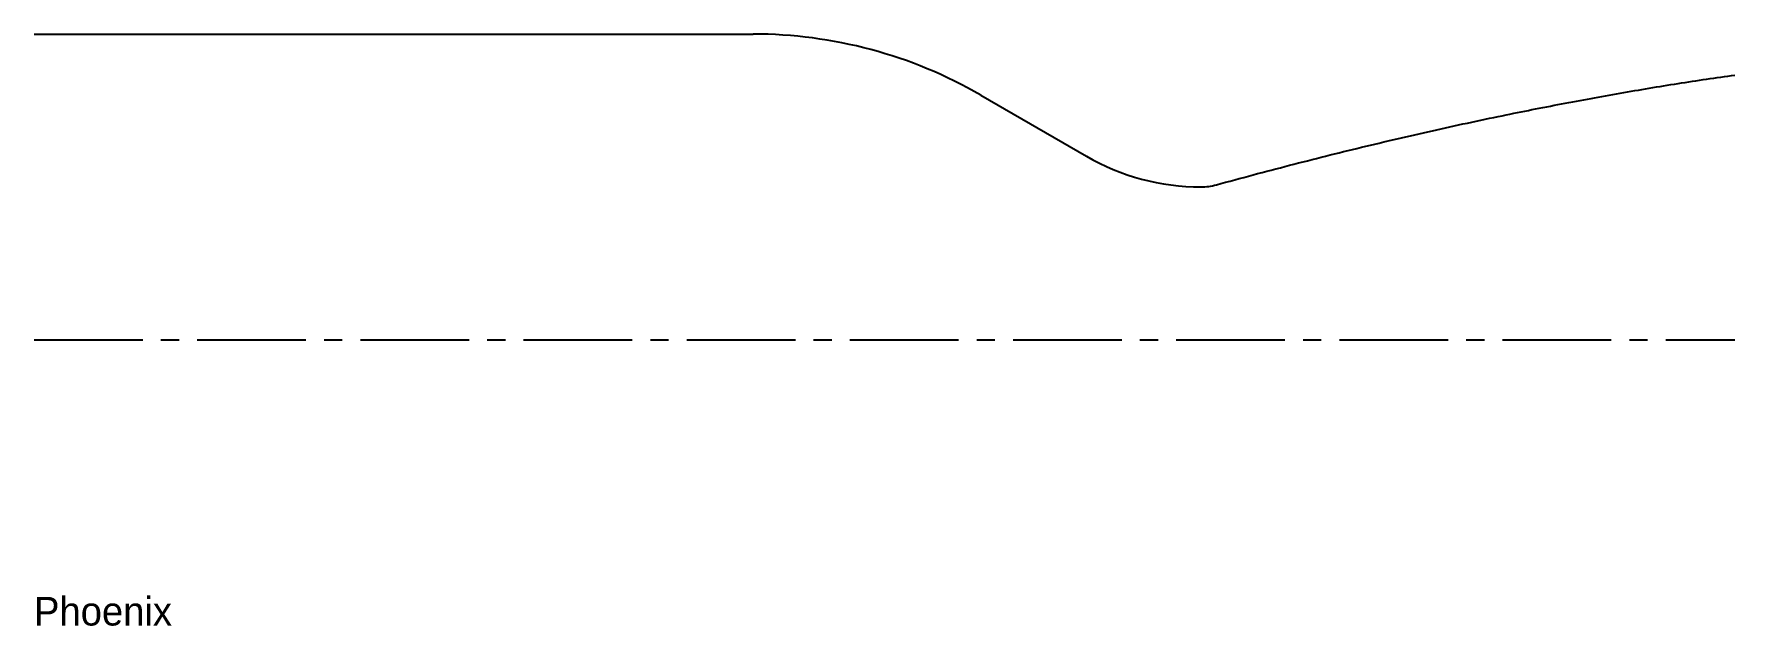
# Model space of a CAD drawing. Header units: millimetres. Extents: x 0 to 298, y -50 to 53.
import ezdxf

# ---------------------------------------------------------------- set-up
doc = ezdxf.new("R2010")
doc.units = ezdxf.units.MM
doc.linetypes.add('CENTER2', pattern=[28.575, 19.05, -3.175, 3.175, -3.175])
doc.layers.get('0').update_dxf_attribs({"color": 1})
doc.layers.add('Dimensions', color=5, linetype='Continuous')
doc.styles.get("Standard").update_dxf_attribs({"font": 'txt', "width": 0.75})

msp = doc.modelspace()

# ---------------------------------------------------------------- linework, layer by layer
for p, q in [((0, 53.484532), (125.920972, 53.484532)), ((165.79437, 42.800488), (184.299679, 32.116443))]:
    msp.add_line(p, q)
at = {"color": 3, "linetype": 'CENTER2'}
msp.add_line((0, 0), (297.888544, 0), dxfattribs=at)
for centre, radius, start, end in [((125.920972, -26.262264), 79.746796, 60, 90), ((204.356379, 66.855665), 40.113399, 240, 270), ((204.356379, 36.957812), 10.215546, 270, 285.352342)]:
    msp.add_arc(centre, radius, start, end)
msp.add_open_spline([(207.060986, 27.106798), (255.170582, 40.315346), (297.888544, 46.318964)], degree=2)

# ---------------------------------------------------------------- texts
at = {"layer": 'Dimensions', "color": 3}
msp.add_text('Phoenix', height=5, dxfattribs=at).set_placement((0, -50))

doc.saveas('drawing.dxf')
